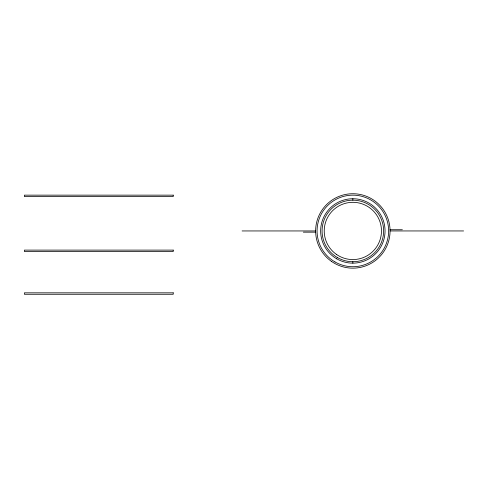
<?xml version="1.0" encoding="UTF-8"?>
<svg xmlns="http://www.w3.org/2000/svg" width="488" height="488" viewBox="0 0 488 488"><rect width="100%" height="100%" fill="white"/><g stroke="black" fill="none" stroke-linecap="round" stroke-linejoin="round"><path stroke-width="0.73" d="M390.04 229.732L402.35 229.732M242.097 230.946L315.638 230.946M390.058 230.946L463.6 230.946M303.347 232.154L315.657 232.154M352.848 198.744L352.848 200.171M352.848 261.714L352.848 263.148M173.222 195.145L24.4 195.145L24.4 196.572L173.222 196.572L173.222 195.145M173.222 250.106L24.4 250.106L24.4 251.534L173.222 251.534L173.222 250.106M173.222 292.837L24.4 292.837L24.4 294.27L173.222 294.27L173.222 292.837M336.75 258.829A32.202 32.202 0 0 0 385.05 230.946A32.202 32.202 0 0 0 336.75 203.057A32.202 32.202 0 0 0 336.75 258.829M337.464 257.591A30.768 30.768 0 0 0 383.623 230.946A30.768 30.768 0 0 0 337.464 204.295A30.768 30.768 0 0 0 337.464 257.591M334.957 261.928A35.776 35.776 0 0 0 388.631 230.946A35.776 35.776 0 0 0 334.957 199.958A35.776 35.776 0 0 0 334.957 261.928M331.425 261.367A37.21 37.21 0 0 0 389.912 234.289A37.21 37.21 0 0 0 337.214 197.176A37.21 37.21 0 0 0 331.425 261.367M336.366 254.346A28.621 28.621 0 0 0 381.36 233.514A28.621 28.621 0 0 0 340.825 204.966A28.621 28.621 0 0 0 336.366 254.346"/></g></svg>
